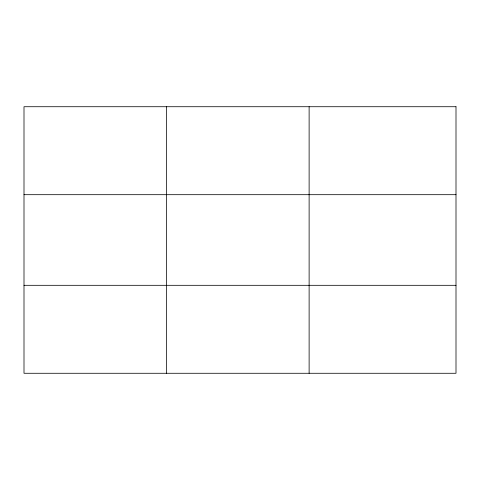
<?xml version="1.0" encoding="UTF-8"?>
<svg xmlns="http://www.w3.org/2000/svg" width="480" height="480" viewBox="0 0 480 480"><rect width="100%" height="100%" fill="white"/><g stroke="black" fill="none" stroke-linecap="round" stroke-linejoin="round"><path stroke-width="0.72" d="M166.56 373.278L166.56 106.722M309.12 373.278L309.12 106.722M24 194.688L456 194.688M24 285.312L456 285.312M456 106.722L456 373.278L24 373.278L24 106.722L456 106.722"/></g></svg>
